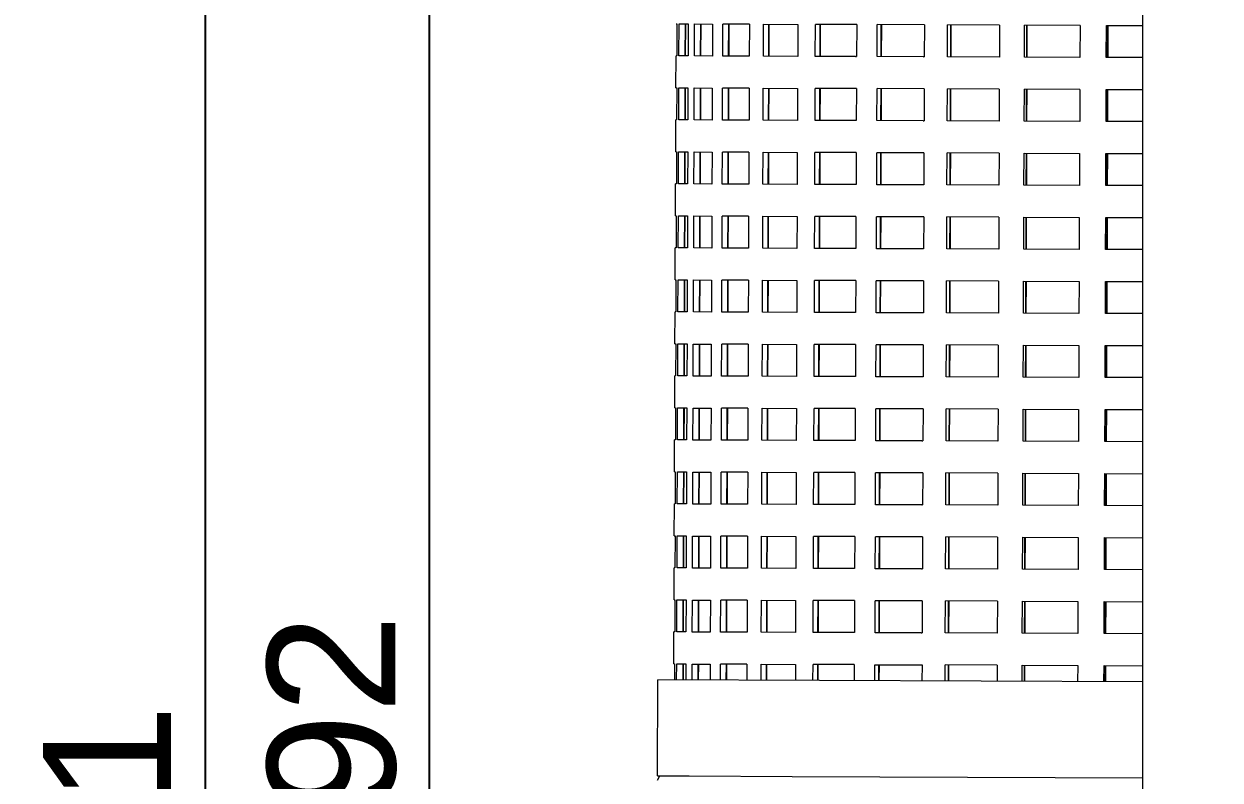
# Model space of a CAD drawing. Header units: millimetres. Extents: x 311 to 4068, y 1050 to 3803.
# Drawn here: x 2249.2 to 2622.9, y 2940.2 to 3176.5 of the extents above; entities that cross this region are included whole.
import ezdxf

# ---------------------------------------------------------------- set-up
doc = ezdxf.new("R2010")
doc.units = ezdxf.units.MM
doc.layers.add('ZANO_R', color=7, linetype='Continuous', lineweight=0)
doc.layers.add('ZANO_W', color=1, linetype='Continuous', lineweight=0)
doc.styles.get("Standard").update_dxf_attribs({"font": 'ARIALUNI.TTF'})
doc.dimstyles.new('pl i ang', dxfattribs={"dimtxt": 50, "dimasz": 50, "dimexe": 1.25, "dimexo": 0.625, "dimgap": 10, "dimtad": 1, "dimtoh": 1, "dimtxsty": 'Standard', "dimcen": 2.5, "dimclrd": 1, "dimclre": 1, "dimclrt": 1, "dimadec": 0, "dimazin": 0, "dimtfac": 1, "dimtmove": 0, "dimatfit": 3, "dimfxl": 1, "dimarcsym": 1})

# ---------------------------------------------------------------- blocks, each defined once
blk = doc.blocks.new('*D397')
at = {"layer": 'ZANO_W', "color": 1, "lineweight": -2}
for p, q in [((2438.59, 3341.51), (2365.91, 3341.51)), ((2375.91, 2589.42), (2375.91, 3301.51)), ((2556.41, 2549.42), (2365.91, 2549.42))]:
    blk.add_line(p, q, dxfattribs=at)
at = {"layer": 'ZANO_W', "color": 1}
for points in [[(2382.58, 3301.51), (2369.25, 3301.51), (2375.91, 3341.51)], [(2369.25, 2589.42), (2382.58, 2589.42), (2375.91, 2549.42)]]:
    blk.add_solid(points, dxfattribs=at)
at = {"layer": 'ZANO_W', "color": 1, "insert": (2345.48, 2945.46), "char_height": 40, "attachment_point": 5, "rotation": 90}
blk.add_mtext('792', dxfattribs=at)
blk = doc.blocks.new('*D400')
at = {"layer": 'ZANO_W', "color": 1, "lineweight": -2}
for p, q in [((2612.91, 3712.07), (2295.87, 3712.07)), ((2305.87, 2131.42), (2305.87, 3672.07)), ((2588.76, 2091.42), (2295.87, 2091.42))]:
    blk.add_line(p, q, dxfattribs=at)
at = {"layer": 'ZANO_W', "color": 1}
for points in [[(2312.54, 3672.07), (2299.2, 3672.07), (2305.87, 3712.07)], [(2299.2, 2131.42), (2312.54, 2131.42), (2305.87, 2091.42)]]:
    blk.add_solid(points, dxfattribs=at)
at = {"layer": 'ZANO_W', "color": 1, "insert": (2275.43, 2901.74), "char_height": 40, "attachment_point": 5, "rotation": 90}
blk.add_mtext('1621', dxfattribs=at)

msp = doc.modelspace()

# ---------------------------------------------------------------- linework, layer by layer
at = {"layer": 'ZANO_R'}
for p, q in [((2598.76, 2693.42), (2598.76, 3391.42)), ((2452.98, 3176.49), (2453.22, 3176.49)), ((2453.22, 3176.49), (2453.18, 3166.49)), ((2453.84, 3166.49), (2453.88, 3176.49)), ((2453.88, 3176.49), (2456.73, 3176.48)), ((2455.83, 3166.48), (2455.87, 3176.48)), ((2455.87, 3176.48), (2455.83, 3166.48)), ((2456.73, 3176.48), (2456.69, 3166.48)), ((2458.67, 3166.47), (2458.71, 3176.47)), ((2458.71, 3176.47), (2464.33, 3176.45)), ((2460.6, 3166.46), (2460.64, 3176.46)), ((2460.65, 3176.46), (2460.61, 3166.46)), ((2464.33, 3176.45), (2464.3, 3166.45)), ((2467.54, 3166.44), (2467.58, 3176.44)), ((2475.85, 3176.41), (2467.58, 3176.44)), ((2469.37, 3166.43), (2469.41, 3176.43)), ((2469.42, 3176.43), (2469.38, 3166.43)), ((2475.85, 3176.41), (2475.81, 3166.41)), ((2480.24, 3166.39), (2480.28, 3176.39)), ((2480.28, 3176.39), (2490.98, 3176.35)), ((2481.92, 3166.38), (2481.95, 3176.38)), ((2481.97, 3176.38), (2481.93, 3166.38)), ((2490.98, 3176.35), (2490.94, 3166.35)), ((2496.45, 3166.33), (2496.49, 3176.33)), ((2509.37, 3176.28), (2496.49, 3176.33)), ((2497.94, 3166.33), (2497.97, 3176.33)), ((2497.99, 3176.33), (2497.96, 3166.33)), ((2509.37, 3176.28), (2509.33, 3166.28)), ((2515.78, 3166.26), (2515.81, 3176.26)), ((2530.55, 3176.2), (2515.81, 3176.26)), ((2517.04, 3166.25), (2517.07, 3176.25)), ((2517.1, 3176.25), (2517.06, 3166.25)), ((2530.55, 3176.2), (2530.51, 3166.2)), ((2537.74, 3166.18), (2537.78, 3176.18)), ((2554.01, 3176.12), (2537.78, 3176.18)), ((2538.74, 3166.17), (2538.78, 3176.17)), ((2538.8, 3176.17), (2538.77, 3166.17)), ((2554.01, 3176.12), (2553.97, 3166.12)), ((2561.8, 3166.09), (2561.84, 3176.09)), ((2579.16, 3176.02), (2561.84, 3176.09)), ((2562.52, 3166.08), (2562.56, 3176.08)), ((2562.58, 3176.08), (2562.55, 3166.08)), ((2579.16, 3176.02), (2579.12, 3166.02)), ((2587.37, 3165.99), (2587.41, 3175.99)), ((2587.41, 3175.99), (2598.76, 3175.95)), ((2587.79, 3165.99), (2587.82, 3175.99)), ((2587.85, 3175.99), (2587.82, 3165.99)), ((2452.9, 3156.49), (2452.93, 3166.49)), ((2453.18, 3166.49), (2452.94, 3166.49)), ((2456.69, 3166.48), (2453.84, 3166.49)), ((2464.3, 3166.45), (2458.67, 3166.47)), ((2475.81, 3166.41), (2467.54, 3166.44)), ((2490.94, 3166.35), (2480.24, 3166.39)), ((2509.02, 3166.28), (2496.45, 3166.33)), ((2509.02, 3166.28), (2509.33, 3166.28)), ((2530.21, 3166.21), (2515.78, 3166.26)), ((2530.21, 3166.21), (2530.51, 3166.2)), ((2553.97, 3166.12), (2537.74, 3166.18)), ((2579.12, 3166.02), (2561.8, 3166.09)), ((2598.76, 3165.95), (2587.37, 3165.99)), ((2452.9, 3156.49), (2453.14, 3156.49)), ((2452.9, 3156.49), (2452.9, 3156.49)), ((2453.14, 3156.49), (2453.1, 3146.49)), ((2453.77, 3146.49), (2453.81, 3156.49)), ((2453.81, 3156.49), (2456.65, 3156.48)), ((2455.76, 3146.48), (2455.79, 3156.48)), ((2455.8, 3156.48), (2455.76, 3146.48)), ((2456.65, 3156.48), (2456.62, 3146.48)), ((2458.59, 3146.47), (2458.63, 3156.47)), ((2458.63, 3156.47), (2464.26, 3156.45)), ((2460.57, 3156.46), (2460.53, 3146.46)), ((2460.53, 3146.46), (2460.56, 3156.46)), ((2464.26, 3156.45), (2464.22, 3146.45)), ((2467.47, 3146.44), (2467.5, 3156.44)), ((2475.77, 3156.41), (2467.5, 3156.44)), ((2469.29, 3146.43), (2469.33, 3156.43)), ((2469.34, 3156.43), (2469.31, 3146.43)), ((2475.77, 3156.41), (2475.73, 3146.41)), ((2480.16, 3146.39), (2480.2, 3156.39)), ((2480.2, 3156.39), (2490.91, 3156.35)), ((2481.84, 3146.38), (2481.88, 3156.38)), ((2481.9, 3156.38), (2481.86, 3146.38)), ((2490.91, 3156.35), (2490.87, 3146.35)), ((2496.38, 3146.33), (2496.41, 3156.33)), ((2509.29, 3156.28), (2496.41, 3156.33)), ((2497.86, 3146.33), (2497.9, 3156.33)), ((2497.92, 3156.33), (2497.88, 3146.33)), ((2509.29, 3156.28), (2509.25, 3146.28)), ((2515.7, 3146.26), (2515.74, 3156.26)), ((2530.47, 3156.2), (2515.74, 3156.26)), ((2516.96, 3146.25), (2517, 3156.25)), ((2517.02, 3156.25), (2516.98, 3146.25)), ((2530.47, 3156.2), (2530.44, 3146.2)), ((2537.67, 3146.18), (2537.7, 3156.18)), ((2553.93, 3156.12), (2537.7, 3156.18)), ((2538.67, 3146.17), (2538.7, 3156.17)), ((2538.73, 3156.17), (2538.69, 3146.17)), ((2553.93, 3156.12), (2553.89, 3146.12)), ((2561.73, 3146.09), (2561.76, 3156.09)), ((2579.09, 3156.02), (2561.76, 3156.09)), ((2562.45, 3146.08), (2562.48, 3156.08)), ((2562.51, 3156.08), (2562.47, 3146.08)), ((2579.09, 3156.02), (2579.05, 3146.02)), ((2587.29, 3145.99), (2587.33, 3155.99)), ((2587.33, 3155.99), (2598.76, 3155.95)), ((2587.71, 3145.99), (2587.75, 3155.99)), ((2587.78, 3155.99), (2587.74, 3145.99)), ((2452.82, 3136.49), (2452.86, 3146.49)), ((2453.1, 3146.49), (2452.86, 3146.49)), ((2456.62, 3146.48), (2453.77, 3146.49)), ((2464.22, 3146.45), (2458.59, 3146.47)), ((2475.73, 3146.41), (2467.47, 3146.44)), ((2490.87, 3146.35), (2480.16, 3146.39)), ((2509.25, 3146.28), (2496.38, 3146.33)), ((2530.13, 3146.21), (2515.7, 3146.26)), ((2530.13, 3146.21), (2530.44, 3146.2)), ((2553.89, 3146.12), (2537.67, 3146.18)), ((2579.05, 3146.02), (2561.73, 3146.09)), ((2598.76, 3145.95), (2587.29, 3145.99)), ((2452.83, 3136.49), (2452.82, 3136.49)), ((2452.83, 3136.49), (2453.07, 3136.49)), ((2453.07, 3136.49), (2453.03, 3126.49)), ((2453.69, 3126.49), (2453.73, 3136.49)), ((2453.73, 3136.49), (2456.58, 3136.48)), ((2455.68, 3126.48), (2455.72, 3136.48)), ((2455.72, 3136.48), (2455.69, 3126.48)), ((2456.58, 3136.48), (2456.54, 3126.48)), ((2458.52, 3126.47), (2458.56, 3136.47)), ((2458.56, 3136.47), (2464.18, 3136.45)), ((2460.45, 3126.46), (2460.49, 3136.46)), ((2460.5, 3136.46), (2460.46, 3126.46)), ((2464.18, 3136.45), (2464.15, 3126.45)), ((2467.39, 3126.44), (2467.43, 3136.44)), ((2475.7, 3136.41), (2467.43, 3136.44)), ((2469.22, 3126.43), (2469.26, 3136.43)), ((2469.27, 3136.43), (2469.23, 3126.43)), ((2475.7, 3136.41), (2475.66, 3126.41)), ((2480.09, 3126.39), (2480.13, 3136.39)), ((2480.13, 3136.39), (2490.83, 3136.35)), ((2481.77, 3126.39), (2481.81, 3136.38)), ((2481.82, 3136.38), (2481.78, 3126.39)), ((2490.83, 3136.35), (2490.79, 3126.35)), ((2496.3, 3126.33), (2496.34, 3136.33)), ((2509.22, 3136.28), (2496.34, 3136.33)), ((2497.79, 3126.33), (2497.83, 3136.33)), ((2497.84, 3136.33), (2497.81, 3126.33)), ((2509.22, 3136.28), (2509.18, 3126.28)), ((2515.63, 3126.26), (2515.66, 3136.26)), ((2530.4, 3136.2), (2515.66, 3136.26)), ((2516.89, 3126.25), (2516.92, 3136.25)), ((2516.95, 3136.25), (2516.91, 3126.25)), ((2530.4, 3136.2), (2530.36, 3126.2)), ((2537.59, 3126.18), (2537.63, 3136.18)), ((2553.86, 3136.12), (2537.63, 3136.18)), ((2538.59, 3126.17), (2538.63, 3136.17)), ((2538.65, 3136.17), (2538.62, 3126.17)), ((2553.86, 3136.12), (2553.82, 3126.12)), ((2561.65, 3126.09), (2561.69, 3136.09)), ((2561.69, 3136.09), (2579.01, 3136.02)), ((2562.37, 3126.09), (2562.41, 3136.08)), ((2562.44, 3136.08), (2562.4, 3126.09)), ((2579.01, 3136.02), (2578.98, 3126.02)), ((2587.22, 3125.99), (2587.26, 3135.99)), ((2587.26, 3135.99), (2598.76, 3135.95)), ((2587.64, 3125.99), (2587.68, 3135.99)), ((2587.7, 3135.99), (2587.67, 3125.99)), ((2452.75, 3116.49), (2452.79, 3126.49)), ((2453.03, 3126.49), (2452.79, 3126.49)), ((2456.54, 3126.48), (2453.69, 3126.49)), ((2464.15, 3126.45), (2458.52, 3126.47)), ((2475.66, 3126.41), (2467.39, 3126.44)), ((2490.79, 3126.35), (2480.09, 3126.39)), ((2509.18, 3126.28), (2496.3, 3126.33)), ((2530.36, 3126.2), (2515.63, 3126.26)), ((2553.82, 3126.12), (2537.59, 3126.18)), ((2578.98, 3126.02), (2561.65, 3126.09)), ((2598.76, 3125.95), (2587.22, 3125.99)), ((2452.75, 3116.49), (2452.99, 3116.49)), ((2452.75, 3116.49), (2452.75, 3116.49)), ((2452.99, 3116.49), (2452.95, 3106.49)), ((2453.62, 3106.49), (2453.66, 3116.49)), ((2453.66, 3116.49), (2456.5, 3116.48)), ((2455.61, 3106.48), (2455.65, 3116.48)), ((2455.65, 3116.48), (2455.61, 3106.48)), ((2456.5, 3116.48), (2456.47, 3106.48)), ((2458.45, 3106.47), (2458.48, 3116.47)), ((2458.48, 3116.47), (2464.11, 3116.45)), ((2460.38, 3106.46), (2460.42, 3116.46)), ((2460.42, 3116.46), (2460.39, 3106.46)), ((2464.11, 3116.45), (2464.07, 3106.45)), ((2467.32, 3106.44), (2467.35, 3116.44)), ((2475.62, 3116.41), (2467.35, 3116.44)), ((2469.15, 3106.43), (2469.18, 3116.43)), ((2469.19, 3116.43), (2469.16, 3106.43)), ((2475.62, 3116.41), (2475.59, 3106.41)), ((2480.02, 3106.39), (2480.05, 3116.39)), ((2480.05, 3116.39), (2490.76, 3116.35)), ((2481.69, 3106.39), (2481.73, 3116.39)), ((2481.75, 3116.39), (2481.71, 3106.39)), ((2490.76, 3116.35), (2490.72, 3106.35)), ((2496.23, 3106.33), (2496.26, 3116.33)), ((2509.14, 3116.28), (2496.26, 3116.33)), ((2497.71, 3106.33), (2497.75, 3116.33)), ((2497.77, 3116.33), (2497.73, 3106.33)), ((2509.14, 3116.28), (2509.1, 3106.28)), ((2515.55, 3106.26), (2515.59, 3116.26)), ((2530.32, 3116.2), (2515.59, 3116.26)), ((2516.81, 3106.25), (2516.85, 3116.25)), ((2516.87, 3116.25), (2516.83, 3106.25)), ((2530.32, 3116.2), (2530.29, 3106.2)), ((2537.52, 3106.18), (2537.55, 3116.18)), ((2553.78, 3116.12), (2537.55, 3116.18)), ((2538.52, 3106.17), (2538.56, 3116.17)), ((2538.58, 3116.17), (2538.54, 3106.17)), ((2553.78, 3116.12), (2553.74, 3106.12)), ((2561.58, 3106.09), (2561.62, 3116.09)), ((2561.62, 3116.09), (2578.94, 3116.02)), ((2562.3, 3106.09), (2562.33, 3116.09)), ((2562.36, 3116.09), (2562.32, 3106.09)), ((2578.94, 3116.02), (2578.9, 3106.02)), ((2587.15, 3105.99), (2587.18, 3115.99)), ((2587.18, 3115.99), (2598.76, 3115.95)), ((2587.56, 3105.99), (2587.6, 3115.99)), ((2587.63, 3115.99), (2587.59, 3105.99)), ((2452.67, 3096.49), (2452.71, 3106.49)), ((2452.95, 3106.49), (2452.71, 3106.49)), ((2456.47, 3106.48), (2453.62, 3106.49)), ((2464.07, 3106.45), (2458.45, 3106.47)), ((2475.59, 3106.41), (2467.32, 3106.44)), ((2490.72, 3106.35), (2480.02, 3106.39)), ((2509.1, 3106.28), (2496.23, 3106.33)), ((2530.29, 3106.2), (2515.55, 3106.26)), ((2553.74, 3106.12), (2537.52, 3106.18)), ((2578.9, 3106.02), (2561.58, 3106.09)), ((2598.76, 3105.95), (2587.15, 3105.99)), ((2452.68, 3096.49), (2452.92, 3096.49)), ((2452.68, 3096.49), (2452.68, 3096.49)), ((2452.92, 3096.49), (2452.88, 3086.49)), ((2453.54, 3086.49), (2453.58, 3096.49)), ((2453.58, 3096.49), (2456.43, 3096.48)), ((2455.53, 3086.48), (2455.57, 3096.48)), ((2455.57, 3096.48), (2455.54, 3086.48)), ((2456.43, 3096.48), (2456.39, 3086.48)), ((2458.37, 3086.47), (2458.41, 3096.47)), ((2458.41, 3096.47), (2464.04, 3096.45)), ((2460.3, 3086.46), (2460.34, 3096.46)), ((2460.35, 3096.46), (2460.31, 3086.46)), ((2464.04, 3096.45), (2464, 3086.45)), ((2467.24, 3086.44), (2467.28, 3096.44)), ((2475.55, 3096.41), (2467.28, 3096.44)), ((2469.07, 3086.43), (2469.11, 3096.43)), ((2469.12, 3096.43), (2469.08, 3086.43)), ((2475.55, 3096.41), (2475.51, 3086.41)), ((2479.94, 3086.39), (2479.98, 3096.39)), ((2479.98, 3096.39), (2490.68, 3096.35)), ((2481.62, 3086.39), (2481.66, 3096.39)), ((2481.67, 3096.39), (2481.63, 3086.39)), ((2490.68, 3096.35), (2490.65, 3086.35)), ((2496.15, 3086.33), (2496.19, 3096.33)), ((2509.07, 3096.28), (2496.19, 3096.33)), ((2497.64, 3086.33), (2497.68, 3096.33)), ((2497.7, 3096.33), (2497.66, 3086.33)), ((2509.07, 3096.28), (2509.03, 3086.28)), ((2515.48, 3086.26), (2515.51, 3096.26)), ((2530.25, 3096.2), (2515.51, 3096.26)), ((2516.74, 3086.25), (2516.78, 3096.25)), ((2516.8, 3096.25), (2516.76, 3086.25)), ((2530.25, 3096.2), (2530.21, 3086.2)), ((2537.44, 3086.18), (2537.48, 3096.18)), ((2553.71, 3096.12), (2537.48, 3096.18)), ((2538.44, 3086.17), (2538.48, 3096.17)), ((2538.51, 3096.17), (2538.47, 3086.17)), ((2553.71, 3096.12), (2553.67, 3086.12)), ((2561.5, 3086.09), (2561.54, 3096.09)), ((2561.54, 3096.09), (2578.86, 3096.02)), ((2562.22, 3086.09), (2562.26, 3096.09)), ((2562.29, 3096.09), (2562.25, 3086.09)), ((2578.86, 3096.02), (2578.83, 3086.02)), ((2587.07, 3085.99), (2587.11, 3095.99)), ((2587.11, 3095.99), (2598.76, 3095.95)), ((2587.49, 3085.99), (2587.53, 3095.99)), ((2587.55, 3095.99), (2587.52, 3085.99)), ((2452.6, 3076.49), (2452.64, 3086.49)), ((2452.88, 3086.49), (2452.64, 3086.49)), ((2456.39, 3086.48), (2453.54, 3086.49)), ((2464, 3086.45), (2458.37, 3086.47)), ((2475.51, 3086.41), (2467.24, 3086.44)), ((2490.65, 3086.35), (2479.94, 3086.39)), ((2509.03, 3086.28), (2496.15, 3086.33)), ((2530.21, 3086.2), (2515.48, 3086.26)), ((2553.67, 3086.12), (2537.44, 3086.18)), ((2578.83, 3086.02), (2561.5, 3086.09)), ((2598.76, 3085.95), (2587.07, 3085.99)), ((2452.6, 3076.49), (2452.84, 3076.49)), ((2452.6, 3076.49), (2452.6, 3076.49)), ((2452.84, 3076.49), (2452.81, 3066.49)), ((2453.47, 3066.49), (2453.51, 3076.49)), ((2453.51, 3076.49), (2456.36, 3076.48)), ((2455.46, 3066.48), (2455.5, 3076.48)), ((2455.5, 3076.48), (2455.46, 3066.48)), ((2456.36, 3076.48), (2456.32, 3066.48)), ((2458.3, 3066.47), (2458.33, 3076.47)), ((2458.33, 3076.47), (2463.96, 3076.45)), ((2460.23, 3066.46), (2460.27, 3076.46)), ((2460.27, 3076.46), (2460.24, 3066.46)), ((2463.96, 3076.45), (2463.92, 3066.45)), ((2467.17, 3066.44), (2467.21, 3076.44)), ((2475.47, 3076.41), (2467.21, 3076.44)), ((2469, 3066.43), (2469.03, 3076.43)), ((2469.05, 3076.43), (2469.01, 3066.43)), ((2475.47, 3076.41), (2475.44, 3066.41)), ((2479.87, 3066.39), (2479.9, 3076.39)), ((2479.9, 3076.39), (2490.61, 3076.35)), ((2481.55, 3066.39), (2481.58, 3076.39)), ((2481.6, 3076.39), (2481.56, 3066.39)), ((2490.61, 3076.35), (2490.57, 3066.35)), ((2496.08, 3066.33), (2496.11, 3076.33)), ((2508.99, 3076.28), (2496.11, 3076.33)), ((2497.57, 3066.33), (2497.6, 3076.33)), ((2497.62, 3076.33), (2497.58, 3066.33)), ((2508.99, 3076.28), (2508.96, 3066.28)), ((2515.4, 3066.26), (2515.44, 3076.26)), ((2530.18, 3076.2), (2515.44, 3076.26)), ((2516.66, 3066.25), (2516.7, 3076.25)), ((2516.72, 3076.25), (2516.69, 3066.25)), ((2530.18, 3076.2), (2530.14, 3066.2)), ((2537.37, 3066.18), (2537.4, 3076.18)), ((2553.63, 3076.12), (2537.4, 3076.18)), ((2538.37, 3066.17), (2538.41, 3076.17)), ((2538.43, 3076.17), (2538.39, 3066.17)), ((2553.63, 3076.12), (2553.6, 3066.12)), ((2561.43, 3066.09), (2561.47, 3076.09)), ((2561.47, 3076.09), (2578.79, 3076.02)), ((2562.15, 3066.09), (2562.19, 3076.09)), ((2562.21, 3076.09), (2562.18, 3066.09)), ((2578.79, 3076.02), (2578.75, 3066.02)), ((2587, 3065.99), (2587.03, 3075.99)), ((2587.03, 3075.99), (2598.76, 3075.95)), ((2587.42, 3065.99), (2587.45, 3075.99)), ((2587.48, 3075.99), (2587.44, 3065.99)), ((2452.53, 3056.49), (2452.56, 3066.49)), ((2452.81, 3066.49), (2452.56, 3066.49)), ((2456.32, 3066.48), (2453.47, 3066.49)), ((2463.92, 3066.45), (2458.3, 3066.47)), ((2475.44, 3066.41), (2467.17, 3066.44)), ((2490.57, 3066.35), (2479.87, 3066.39)), ((2508.96, 3066.28), (2496.08, 3066.33)), ((2530.14, 3066.2), (2515.4, 3066.26)), ((2553.6, 3066.12), (2537.37, 3066.18)), ((2578.75, 3066.02), (2561.43, 3066.09)), ((2598.76, 3065.95), (2587, 3065.99)), ((2452.53, 3056.49), (2452.77, 3056.49)), ((2452.53, 3056.49), (2452.53, 3056.49)), ((2452.77, 3056.49), (2452.73, 3046.49)), ((2453.4, 3046.49), (2453.43, 3056.49)), ((2453.43, 3056.49), (2456.28, 3056.48)), ((2455.39, 3046.48), (2455.42, 3056.48)), ((2455.43, 3056.48), (2455.39, 3046.48)), ((2456.28, 3056.48), (2456.24, 3046.48)), ((2458.22, 3046.47), (2458.26, 3056.47)), ((2458.26, 3056.47), (2463.89, 3056.45)), ((2460.2, 3056.46), (2460.16, 3046.46)), ((2460.16, 3046.46), (2460.19, 3056.46)), ((2463.89, 3056.45), (2463.85, 3046.45)), ((2467.09, 3046.44), (2467.13, 3056.44)), ((2475.4, 3056.41), (2467.13, 3056.44)), ((2468.92, 3046.43), (2468.96, 3056.43)), ((2468.97, 3056.43), (2468.93, 3046.43)), ((2475.4, 3056.41), (2475.36, 3046.41)), ((2479.79, 3046.39), (2479.83, 3056.39)), ((2479.83, 3056.39), (2490.53, 3056.35)), ((2481.47, 3046.39), (2481.51, 3056.39)), ((2481.52, 3056.39), (2481.49, 3046.39)), ((2490.53, 3056.35), (2490.5, 3046.35)), ((2496, 3046.33), (2496.04, 3056.33)), ((2508.92, 3056.28), (2496.04, 3056.33)), ((2497.49, 3046.33), (2497.53, 3056.33)), ((2497.55, 3056.33), (2497.51, 3046.33)), ((2508.92, 3056.28), (2508.88, 3046.28)), ((2515.33, 3046.26), (2515.37, 3056.26)), ((2530.1, 3056.2), (2515.37, 3056.26)), ((2516.59, 3046.25), (2516.63, 3056.25)), ((2516.65, 3056.25), (2516.61, 3046.25)), ((2530.1, 3056.2), (2530.06, 3046.2)), ((2537.29, 3046.18), (2537.33, 3056.18)), ((2553.56, 3056.12), (2537.33, 3056.18)), ((2538.3, 3046.17), (2538.33, 3056.17)), ((2538.36, 3056.17), (2538.32, 3046.17)), ((2553.56, 3056.12), (2553.52, 3046.12)), ((2561.36, 3046.09), (2561.39, 3056.09)), ((2561.39, 3056.09), (2578.71, 3056.02)), ((2562.07, 3046.09), (2562.11, 3056.09)), ((2562.14, 3056.09), (2562.1, 3046.09)), ((2578.71, 3056.02), (2578.68, 3046.02)), ((2586.92, 3045.99), (2586.96, 3055.99)), ((2586.96, 3055.99), (2598.76, 3055.95)), ((2587.34, 3045.99), (2587.38, 3055.99)), ((2587.41, 3055.99), (2587.37, 3045.99)), ((2452.45, 3036.49), (2452.49, 3046.49)), ((2452.73, 3046.49), (2452.49, 3046.49)), ((2456.24, 3046.48), (2453.4, 3046.49)), ((2463.85, 3046.45), (2458.22, 3046.47)), ((2475.36, 3046.41), (2467.09, 3046.44)), ((2490.5, 3046.35), (2479.79, 3046.39)), ((2508.88, 3046.28), (2496, 3046.33)), ((2529.76, 3046.21), (2515.33, 3046.26)), ((2529.76, 3046.21), (2530.06, 3046.2)), ((2553.52, 3046.12), (2537.29, 3046.18)), ((2578.68, 3046.02), (2561.36, 3046.09)), ((2598.76, 3045.95), (2586.92, 3045.99)), ((2452.45, 3036.49), (2452.69, 3036.49)), ((2452.45, 3036.49), (2452.45, 3036.49)), ((2452.69, 3036.49), (2452.66, 3026.49)), ((2453.32, 3026.49), (2453.36, 3036.49)), ((2453.36, 3036.49), (2456.21, 3036.48)), ((2455.31, 3026.48), (2455.35, 3036.48)), ((2455.35, 3036.48), (2455.31, 3026.48)), ((2456.21, 3036.48), (2456.17, 3026.48)), ((2458.15, 3026.47), (2458.19, 3036.47)), ((2458.19, 3036.47), (2463.81, 3036.45)), ((2460.08, 3026.47), (2460.12, 3036.47)), ((2460.13, 3036.47), (2460.09, 3026.47)), ((2463.81, 3036.45), (2463.78, 3026.45)), ((2467.02, 3026.44), (2467.06, 3036.44)), ((2475.32, 3036.41), (2467.06, 3036.44)), ((2468.85, 3026.43), (2468.89, 3036.43)), ((2468.9, 3036.43), (2468.86, 3026.43)), ((2475.32, 3036.41), (2475.29, 3026.41)), ((2479.72, 3026.39), (2479.75, 3036.39)), ((2479.75, 3036.39), (2490.46, 3036.35)), ((2481.4, 3026.39), (2481.43, 3036.39)), ((2481.45, 3036.39), (2481.41, 3026.39)), ((2490.46, 3036.35), (2490.42, 3026.35)), ((2495.93, 3026.33), (2495.97, 3036.33)), ((2508.84, 3036.28), (2495.97, 3036.33)), ((2497.42, 3026.33), (2497.45, 3036.33)), ((2497.47, 3036.33), (2497.44, 3026.33)), ((2508.84, 3036.28), (2508.81, 3026.28)), ((2515.25, 3026.26), (2515.29, 3036.26)), ((2530.03, 3036.2), (2515.29, 3036.26)), ((2516.52, 3026.26), (2516.55, 3036.25)), ((2516.57, 3036.25), (2516.54, 3026.26)), ((2530.03, 3036.2), (2529.99, 3026.2)), ((2537.22, 3026.18), (2537.26, 3036.18)), ((2553.48, 3036.12), (2537.26, 3036.18)), ((2538.22, 3026.17), (2538.26, 3036.17)), ((2538.28, 3036.17), (2538.25, 3026.17)), ((2553.48, 3036.12), (2553.45, 3026.12)), ((2561.28, 3026.09), (2561.32, 3036.09)), ((2561.32, 3036.09), (2578.64, 3036.02)), ((2562, 3026.09), (2562.04, 3036.09)), ((2562.06, 3036.09), (2562.03, 3026.09)), ((2578.64, 3036.02), (2578.6, 3026.02)), ((2586.85, 3025.99), (2586.89, 3035.99)), ((2586.89, 3035.99), (2598.76, 3035.95)), ((2587.27, 3025.99), (2587.3, 3035.99)), ((2587.33, 3035.99), (2587.29, 3025.99)), ((2452.38, 3016.49), (2452.41, 3026.49)), ((2452.66, 3026.49), (2452.41, 3026.49)), ((2456.17, 3026.48), (2453.32, 3026.49)), ((2463.78, 3026.45), (2458.15, 3026.47)), ((2475.29, 3026.41), (2467.02, 3026.44)), ((2490.42, 3026.35), (2479.72, 3026.39)), ((2508.81, 3026.28), (2495.93, 3026.33)), ((2529.69, 3026.21), (2515.25, 3026.26)), ((2529.69, 3026.21), (2529.99, 3026.2)), ((2553.45, 3026.12), (2537.22, 3026.18)), ((2578.6, 3026.02), (2561.28, 3026.09)), ((2598.76, 3025.95), (2586.85, 3025.99)), ((2452.38, 3016.49), (2452.62, 3016.49)), ((2452.38, 3016.49), (2452.38, 3016.49)), ((2452.62, 3016.49), (2452.58, 3006.49)), ((2453.25, 3006.49), (2453.28, 3016.49)), ((2453.28, 3016.49), (2456.13, 3016.48)), ((2455.24, 3006.48), (2455.27, 3016.48)), ((2455.28, 3016.48), (2455.24, 3006.48)), ((2456.13, 3016.48), (2456.1, 3006.48)), ((2458.07, 3006.47), (2458.11, 3016.47)), ((2458.11, 3016.47), (2463.74, 3016.45)), ((2460.05, 3016.47), (2460.01, 3006.47)), ((2460.01, 3006.47), (2460.04, 3016.47)), ((2463.74, 3016.45), (2463.7, 3006.45)), ((2466.95, 3006.44), (2466.98, 3016.44)), ((2475.25, 3016.41), (2466.98, 3016.44)), ((2468.77, 3006.43), (2468.81, 3016.43)), ((2468.82, 3016.43), (2468.78, 3006.43)), ((2475.25, 3016.41), (2475.21, 3006.41)), ((2479.64, 3006.39), (2479.68, 3016.39)), ((2479.68, 3016.39), (2490.38, 3016.35)), ((2481.32, 3006.39), (2481.36, 3016.39)), ((2481.37, 3016.39), (2481.34, 3006.39)), ((2490.38, 3016.35), (2490.35, 3006.35)), ((2495.85, 3006.33), (2495.89, 3016.33)), ((2508.77, 3016.28), (2495.89, 3016.33)), ((2497.34, 3006.33), (2497.38, 3016.33)), ((2497.4, 3016.33), (2497.36, 3006.33)), ((2508.77, 3016.28), (2508.73, 3006.28)), ((2515.18, 3006.26), (2515.22, 3016.26)), ((2529.95, 3016.21), (2515.22, 3016.26)), ((2516.44, 3006.26), (2516.48, 3016.26)), ((2516.5, 3016.26), (2516.46, 3006.26)), ((2529.95, 3016.21), (2529.91, 3006.21)), ((2537.14, 3006.18), (2537.18, 3016.18)), ((2553.41, 3016.12), (2537.18, 3016.18)), ((2538.15, 3006.17), (2538.18, 3016.17)), ((2538.21, 3016.17), (2538.17, 3006.17)), ((2553.41, 3016.12), (2553.37, 3006.12)), ((2561.21, 3006.09), (2561.24, 3016.09)), ((2561.24, 3016.09), (2578.57, 3016.02)), ((2561.93, 3006.09), (2561.96, 3016.09)), ((2561.99, 3016.09), (2561.95, 3006.09)), ((2578.57, 3016.02), (2578.53, 3006.02)), ((2586.77, 3005.99), (2586.81, 3015.99)), ((2586.81, 3015.99), (2598.76, 3015.95)), ((2587.19, 3005.99), (2587.23, 3015.99)), ((2587.26, 3015.99), (2587.22, 3005.99)), ((2452.3, 2996.49), (2452.34, 3006.49)), ((2452.58, 3006.49), (2452.34, 3006.49)), ((2456.1, 3006.48), (2453.25, 3006.49)), ((2463.7, 3006.45), (2458.07, 3006.47)), ((2475.21, 3006.41), (2466.95, 3006.44)), ((2490.35, 3006.35), (2479.64, 3006.39)), ((2508.73, 3006.28), (2495.85, 3006.33)), ((2529.61, 3006.21), (2515.18, 3006.26)), ((2529.61, 3006.21), (2529.91, 3006.21)), ((2553.37, 3006.12), (2537.14, 3006.18)), ((2578.53, 3006.02), (2561.21, 3006.09)), ((2598.76, 3005.95), (2586.77, 3005.99)), ((2452.31, 2996.49), (2452.3, 2996.49)), ((2452.31, 2996.49), (2452.55, 2996.49)), ((2452.55, 2996.49), (2452.51, 2986.49)), ((2453.17, 2986.49), (2453.21, 2996.49)), ((2453.21, 2996.49), (2456.06, 2996.48)), ((2455.16, 2986.48), (2455.2, 2996.48)), ((2455.2, 2996.48), (2455.17, 2986.48)), ((2456.06, 2996.48), (2456.02, 2986.48)), ((2458, 2986.47), (2458.04, 2996.47)), ((2458.04, 2996.47), (2463.66, 2996.45)), ((2459.93, 2986.47), (2459.97, 2996.47)), ((2459.98, 2996.47), (2459.94, 2986.47)), ((2463.66, 2996.45), (2463.63, 2986.45)), ((2466.87, 2986.44), (2466.91, 2996.44)), ((2475.18, 2996.41), (2466.91, 2996.44)), ((2468.7, 2986.43), (2468.74, 2996.43)), ((2468.75, 2996.43), (2468.71, 2986.43)), ((2475.18, 2996.41), (2475.14, 2986.41)), ((2479.57, 2986.39), (2479.61, 2996.39)), ((2479.61, 2996.39), (2490.31, 2996.35)), ((2481.25, 2986.39), (2481.28, 2996.39)), ((2481.3, 2996.39), (2481.26, 2986.39)), ((2490.31, 2996.35), (2490.27, 2986.35)), ((2495.78, 2986.33), (2495.82, 2996.33)), ((2508.7, 2996.28), (2495.82, 2996.33)), ((2497.27, 2986.33), (2497.31, 2996.33)), ((2497.32, 2996.33), (2497.29, 2986.33)), ((2508.7, 2996.28), (2508.66, 2986.28)), ((2515.11, 2986.26), (2515.14, 2996.26)), ((2529.88, 2996.21), (2515.14, 2996.26)), ((2516.37, 2986.26), (2516.4, 2996.26)), ((2516.43, 2996.26), (2516.39, 2986.26)), ((2529.88, 2996.21), (2529.84, 2986.21)), ((2537.07, 2986.18), (2537.11, 2996.18)), ((2553.34, 2996.12), (2537.11, 2996.18)), ((2538.07, 2986.17), (2538.11, 2996.17)), ((2538.13, 2996.17), (2538.1, 2986.17)), ((2553.34, 2996.12), (2553.3, 2986.12)), ((2561.13, 2986.09), (2561.17, 2996.09)), ((2561.17, 2996.09), (2578.49, 2996.02)), ((2561.85, 2986.09), (2561.89, 2996.09)), ((2561.91, 2996.09), (2561.88, 2986.09)), ((2578.49, 2996.02), (2578.45, 2986.02)), ((2586.7, 2985.99), (2586.74, 2995.99)), ((2586.74, 2995.99), (2598.76, 2995.95)), ((2587.12, 2985.99), (2587.15, 2995.99)), ((2587.18, 2995.99), (2587.15, 2985.99)), ((2452.23, 2976.49), (2452.26, 2986.49)), ((2452.51, 2986.49), (2452.27, 2986.49)), ((2456.02, 2986.48), (2453.17, 2986.49)), ((2463.63, 2986.45), (2458, 2986.47)), ((2475.14, 2986.41), (2466.87, 2986.44)), ((2490.27, 2986.35), (2479.57, 2986.39)), ((2508.66, 2986.28), (2495.78, 2986.33)), ((2529.54, 2986.21), (2515.11, 2986.26)), ((2529.54, 2986.21), (2529.84, 2986.21)), ((2553.3, 2986.12), (2537.07, 2986.18)), ((2578.45, 2986.02), (2561.13, 2986.09)), ((2598.76, 2985.95), (2586.7, 2985.99)), ((2452.23, 2976.49), (2452.47, 2976.49)), ((2452.23, 2976.49), (2452.23, 2976.49)), ((2452.47, 2976.49), (2452.45, 2971.49)), ((2453.12, 2971.49), (2453.14, 2976.49)), ((2453.14, 2976.49), (2455.98, 2976.48)), ((2455.11, 2971.48), (2455.12, 2976.48)), ((2455.13, 2976.48), (2455.11, 2971.48)), ((2455.98, 2976.48), (2455.96, 2971.48)), ((2457.94, 2971.47), (2457.96, 2976.47)), ((2457.96, 2976.47), (2463.59, 2976.45)), ((2459.9, 2976.47), (2459.88, 2971.47)), ((2459.88, 2971.47), (2459.89, 2976.47)), ((2463.59, 2976.45), (2463.57, 2971.45)), ((2466.82, 2971.44), (2466.83, 2976.44)), ((2475.1, 2976.41), (2466.83, 2976.44)), ((2468.64, 2971.43), (2468.66, 2976.43)), ((2468.67, 2976.43), (2468.65, 2971.43)), ((2475.1, 2976.41), (2475.08, 2971.41)), ((2479.51, 2971.39), (2479.53, 2976.39)), ((2479.53, 2976.39), (2490.24, 2976.35)), ((2481.19, 2971.39), (2481.21, 2976.39)), ((2481.23, 2976.39), (2481.21, 2971.39)), ((2490.24, 2976.35), (2490.22, 2971.35)), ((2495.72, 2971.33), (2495.74, 2976.33)), ((2508.62, 2976.28), (2495.74, 2976.33)), ((2497.21, 2971.33), (2497.23, 2976.33)), ((2497.25, 2976.33), (2497.23, 2971.33)), ((2508.62, 2976.28), (2508.6, 2971.28)), ((2515.05, 2971.26), (2515.07, 2976.26)), ((2515.07, 2976.26), (2529.8, 2976.21)), ((2516.31, 2971.26), (2516.33, 2976.26)), ((2516.35, 2976.26), (2516.33, 2971.26)), ((2529.8, 2976.21), (2529.78, 2971.21)), ((2537.01, 2971.18), (2537.03, 2976.18)), ((2553.26, 2976.12), (2537.03, 2976.18)), ((2538.02, 2971.17), (2538.03, 2976.17)), ((2538.06, 2976.17), (2538.04, 2971.17)), ((2553.26, 2976.12), (2553.24, 2971.12)), ((2561.08, 2971.09), (2561.09, 2976.09)), ((2561.09, 2976.09), (2578.42, 2976.02)), ((2561.8, 2971.09), (2561.81, 2976.09)), ((2561.84, 2976.09), (2561.82, 2971.09)), ((2578.42, 2976.02), (2578.4, 2971.02)), ((2586.64, 2970.99), (2586.66, 2975.99)), ((2586.66, 2975.99), (2598.76, 2975.95)), ((2587.06, 2970.99), (2587.08, 2975.99)), ((2587.11, 2975.99), (2587.09, 2970.99)), ((2447.1, 2941.51), (2447.21, 2971.51)), ((2598.76, 2970.95), (2447.21, 2971.51)), ((2447.09, 2940.2), (2447.82, 2941.51)), ((2447.1, 2941.51), (2447.1, 2941.51)), ((2447.1, 2941.51), (2447.1, 2941.51)), ((2447.1, 2941.51), (2447.13, 2941.51)), ((2447.13, 2941.51), (2447.23, 2941.51)), ((2447.23, 2941.51), (2447.66, 2941.51)), ((2447.66, 2941.51), (2449.45, 2941.5)), ((2449.45, 2941.5), (2457.08, 2941.48)), ((2457.08, 2941.48), (2489.21, 2941.36)), ((2489.21, 2941.36), (2598.76, 2940.95))]:
    msp.add_line(p, q, dxfattribs=at)

# ---------------------------------------------------------------- dimensions: what is measured, and where the dimension line sits
at = {"layer": 'ZANO_W'}
for base, p1, p2, picture, middle in [((2305.87, 3712.07), (2598.76, 2091.42), (2622.91, 3712.07), '*D400', (2275.43, 2901.74)), ((2375.91, 3341.51), (2566.41, 2549.42), (2448.59, 3341.51), '*D397', (2345.48, 2945.46))]:
    dim = msp.add_linear_dim(base=base, p1=p1, p2=p2, angle=90, dimstyle='pl i ang', override={"dimtxt": 40, "dimasz": 40, "dimexe": 10, "dimexo": 10, "dimtoh": 0, "dimdec": 0, "dimtdec": 0, "dimtmove": 1}, dxfattribs=at)
    dim.commit()
    dim.dimension.update_dxf_attribs({"geometry": picture, "text_midpoint": middle})

doc.saveas('drawing.dxf')
